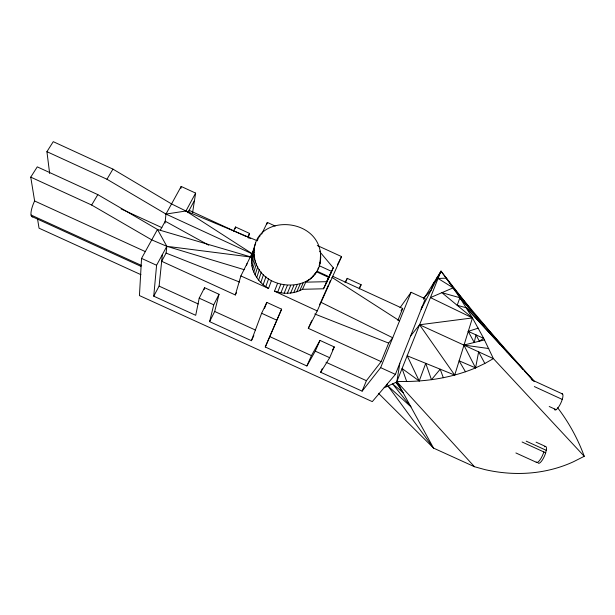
<?xml version="1.0" encoding="UTF-8"?>
<svg xmlns="http://www.w3.org/2000/svg" width="615" height="615" viewBox="0 0 615 615"><rect width="100%" height="100%" fill="white"/><g stroke="black" fill="none" stroke-linecap="round" stroke-linejoin="round"><path stroke-width="0.92" d="M319.208 265.718L320.254 260.645L320.538 253.987C317.225 214.397 247.914 213.989 254.579 257.893C260.283 294.554 323.882 294.862 320.538 253.987M250.574 256.862L157.478 229.472L141.55 258.392L139.436 295.569L372.283 401.626L395.407 374.389L425.296 298.829L411.089 292.294L400.019 307.731M271.43 280.586L268.54 288.45C262.044 284.714 256.678 278.949 253.78 272.014C249.498 262.643 252.188 252.15 255.709 243.033M253.841 335.567L251.412 340.687L209.623 321.645L214.696 311.474L219.017 294.285L204.572 287.682L199.214 298.175L195.708 315.303L153.742 296.176L156.587 265.265L166.842 246.315L157.478 229.472L97.823 194.632L37.269 166.865L30.75 177.135L34.625 200.982L33.894 202.535A15.613 4.42 -64.9 0 0 32.703 216.88M165.043 223.114L165.965 214.066L181.171 186.445L195.624 193.102L192.572 212.744M153.742 296.176L159.108 286.121L162.352 254.618M236.529 292.525L235.322 294.969L161.66 261.29L166.088 253.088L166.842 246.315L151.744 239.888L91.658 205.033L30.75 177.135M180.933 188.344L181.171 186.445M188.882 212.19L189.159 210.33L246.131 236.514M384.152 387.704L387.973 385.997L410.989 406.876L392.57 383.898L403.217 392.678L395.945 382.353L399.788 386.412L396.813 381.953L399.812 363.242M471.082 309.706L441.001 271.154L396.921 381.438C423.666 382.184 450.795 378.286 475.564 367.908L478.639 351.849L484.851 363.473L493.384 358.614L584.25 456.299L573.38 461.788A152.958 132.571 42.3 0 1 484.735 469.56L474.473 466.724L433.567 448.12L378.486 393.3M204.18 289.519L204.572 287.682M209.623 321.645L213.743 304.809L219.017 294.285M235.076 228.842L235.545 226.989L249.529 233.423L248.237 237.982M421.829 306.762L421.16 309.284L441.001 271.154L456.937 292.648M522.112 442.008L543.837 451.948L543.721 452.348A9.125 2.606 -66.2 0 1 539.624 460.374A9.125 2.606 -66.2 0 1 536.18 462.026M235.322 294.969L240.872 275.943L254.364 248.837M252.673 253.111L253.149 251.504L250.859 256.778M246.507 265.449L247.046 263.643M252.288 254.31L253.149 251.504M251.75 257.208L254.295 248.821M251.52 260.16L254.064 251.827M257.57 240.273L258.346 237.713M443.33 377.733L440.202 369.2L431.461 379.709L425.734 363.327L419.215 380.993L407.168 355.801L454.708 375.081L472.443 317.932L459.882 297.729L446.259 278.134L438.072 278.48L453.186 287.828L504.438 348.743M251.604 263.151L254.156 254.856M259.561 237.006L260.091 235.291M252.012 266.141L254.579 257.893M252.296 254.579L253.626 250.32M266.787 224.229L267.356 222.415L275.128 226.036M252.742 269.109L255.317 260.906M253.78 272.014L256.378 263.858M255.11 274.836L257.739 266.726M256.739 277.542L259.399 269.478M258.631 280.102L261.329 272.084M260.783 282.5L263.528 274.521M263.166 284.707L265.957 276.765M265.765 286.698L268.601 278.795M251.412 340.687L261.636 313.266L266.802 302.396L281.616 309.176L265.273 347.006L306.885 365.971L315.264 351.142L319.985 340.418L334.306 346.96L329.671 357.715L320.684 372.26L362.127 391.148L380.639 367.639L411.089 292.294M264.496 308.53L266.802 302.396M317.279 245.493L341.556 256.586L317.24 310.921L274.528 291.195L277.534 283.384M274.528 291.195L277.688 292.156L280.748 284.361M386.205 386.758L387.296 384.021M277.688 292.156L280.901 292.825L284.022 285.053M362.127 391.148L366.402 380.685L381.162 361.643L388.672 343.108L392.716 337.766L320.761 302.196L328.433 285.053M397.867 320.407L402.702 308.469L332.684 276.289M280.901 292.825L284.153 293.201L287.328 285.437M284.153 293.201L287.397 293.278L290.641 285.521M265.273 347.006L281.616 309.176M317.84 269.139L318.416 267.786M287.397 293.278L290.611 293.063L293.909 285.306M290.611 293.063L293.762 292.548L297.114 284.783M359.321 288.942L361.136 284.73L347.267 278.357L345.03 282.47M320.684 372.26L322.183 368.8M293.762 292.548L296.814 291.741L300.22 283.976M345.422 282.554L347.267 278.357M423.697 298.936L441.001 271.154L441.493 272.399M306.885 365.971L311.444 355.616L319.985 340.418M296.814 291.741L299.743 290.657L303.203 282.877M381.162 361.643L308.315 328.341L311.72 320.738M329.202 283.338L330.355 280.771M299.743 290.657L302.511 289.296L306.024 281.501M302.511 289.296L323.513 288.781L325.366 284.66M325.712 283.899L328.525 277.642M326.35 282.616L329.017 276.689M330.985 272.737L325.781 283.961M327.072 281.67L328.948 277.496L316.564 271.807L310.775 278.664L305.724 282.162L327.072 281.67L323.513 288.781M327.956 279.479L333.299 267.809L320.354 252.434M319.739 251.704L320.054 251.005M308.353 280.54L308.653 279.871M310.775 278.664L311.075 278.003M320.4 257.67L320.715 256.985M320.254 260.645L320.569 259.961M312.958 276.573L313.266 275.904M319.792 263.574L320.108 262.889M314.895 274.282L315.203 273.614M316.248 272.476L316.871 271.138L329.279 276.835M261.583 234.261L267.356 222.415M330.071 274.29L333.299 267.809M327.757 279.341L328.41 278.042M329.409 275.897L331.7 271.438L319.331 265.749M247.876 236.714L249.529 233.423M337.328 264.98L341.556 256.586M233.446 231.094L235.545 226.989M319.469 304.725L320.33 303.041M308.315 328.341L317.24 310.921M187.883 212.682L194.478 200.459M257.416 240.826L185.938 211.007L171.547 203.926L112.945 169.117L53.259 141.673L46.917 151.667L106.949 179.242L165.965 214.066L185.938 211.007L195.624 193.102M160.392 230.048L165.235 221.223L208.762 245.201M423.466 298.975L424.412 297.314L431 290.372L433.752 282.631L435.981 280.801L437.503 276.689L438.318 276.289M359.245 287.974L361.136 284.73M91.658 205.033L97.823 194.632M106.949 179.242L112.945 169.117M332.384 350.104L334.306 346.96M423.466 298.775L424.412 297.314M401.034 310.767L402.702 308.469M410.62 335.928L419.568 324.774L472.443 317.932L483.698 338.358L493.384 358.614L419.568 324.774L454.708 375.081M544.613 446.821L544.805 446.682A9.125 2.621 -66.2 0 1 546.474 449.281L545.582 453.194A9.125 2.621 -66.2 0 1 541.484 461.219A9.125 2.621 -66.2 0 1 538.025 462.864M465.486 371.798L459.074 360.79L475.564 367.908L484.851 363.473M468.2 331.362L483.698 338.358L479.369 341.194L475.964 334.868L474.234 342.486L468.2 331.362L478.255 328.141M475.564 367.908L463.871 345.077L484.474 339.918M250.543 257.009L166.842 246.315L244.24 269.693M463.871 345.077L488.756 348.536M534.527 381.615L466.308 307.777L457.183 305.317L459.882 297.729L441.893 292.679L472.443 317.932L430.431 297.599L453.186 287.828L466.816 304.979M166.088 253.088L239.573 282.054M314.749 313.981L388.672 343.108M240.872 275.943L268.54 288.45M34.625 200.982L145.424 251.643M141.55 258.392L156.587 265.265M261.636 313.266L276.535 320.077M380.639 367.639L395.407 374.389M536.072 442.147L545.613 446.505M31.065 215.019L141.688 265.542M526.202 441.163L546.297 450.341M31.642 216.426L140.966 266.349M543.837 451.948L545.697 452.794M199.214 298.175L213.743 304.809M315.264 351.142L329.671 357.715M140.958 274.69L39.045 228.188L37.507 218.725M159.108 286.121L198.245 303.971M214.696 311.474L255.402 330.047M270.054 336.728L311.444 355.616M326.035 362.273L366.402 380.685M515.893 452.955L536.734 462.457M531.283 379.624L562.51 393.961M121.109 208.931L161.86 227.612M549.21 406.5L556.175 409.69M247.86 237.305L250.451 238.497M534.335 386.574L562.264 399.419M165.965 214.066L252.073 253.795M331.892 277.342L399.558 320.83M185.938 211.007L252.135 253.672M419.215 380.993L402.079 368.539L406.715 381.554M466.308 307.777L500.549 345.03M501.84 346.43L523.165 369.623M524.457 371.029L533.497 380.87M474.473 466.724L397.697 382.584L396.813 381.953L387.973 385.997L433.567 448.12L396.921 381.438M533.597 380.754L459.882 297.729L466.747 305.693M467.992 307.139L480.469 321.622M482.345 323.798L484.213 325.965M506.291 350.942L507.521 352.41M46.917 151.667L49.654 173.492M557.597 407.714A168.464 153.942 58.5 0 1 584.25 456.299M561.864 393.8A8.887 2.498 -65.2 0 1 560.557 403.648A8.887 2.498 -65.2 0 1 554.338 409.121M397.282 381.83L397.252 382.269L396.883 381.631L397.282 381.83"/></g></svg>
